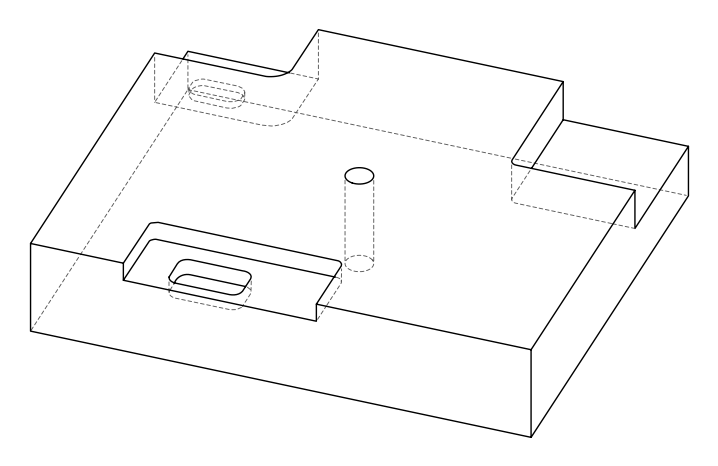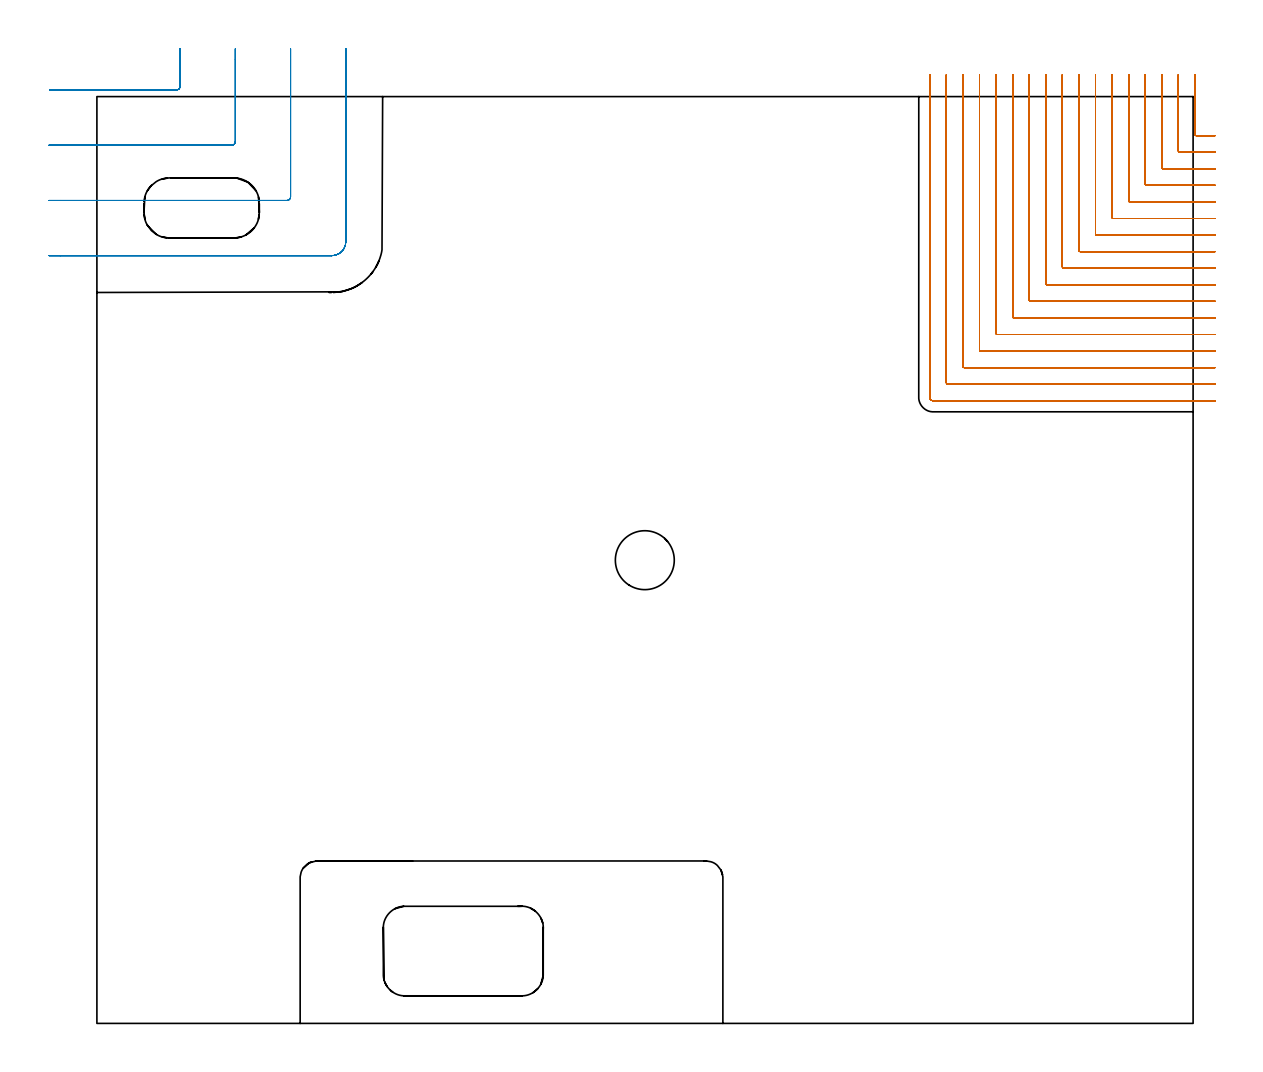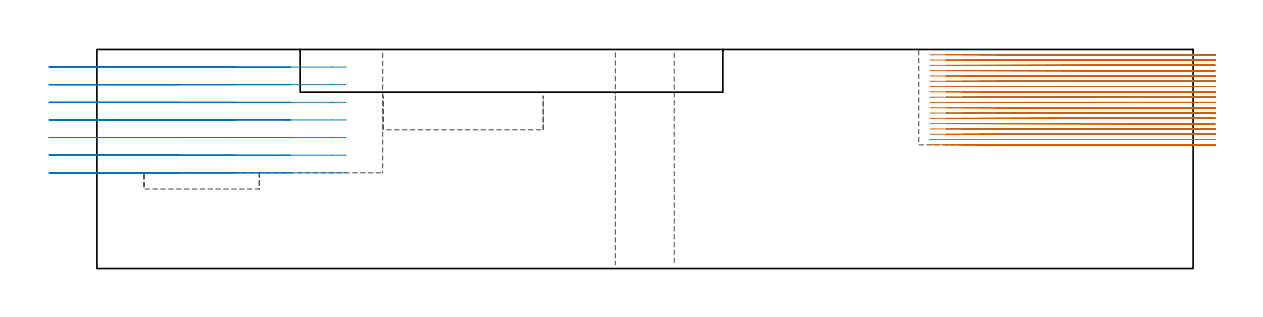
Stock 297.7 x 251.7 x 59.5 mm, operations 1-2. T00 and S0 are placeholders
(PLAN: 6 operations, 5 tool changes, 97.3 min)
(1 MILL_CORNER_NOTCH_RECTANGULAR | CORNER_NOTCH_RECTANGULAR | NXT0201_008 | Follow Part, ap 1.5, ae 75% | 64.69 min | 165100 mm3)
(2 MILL_CORNER_NOTCH_RECTANGULAR_1 | CORNER_NOTCH_RECTANGULAR_1 | UGT0201_094 | Follow Part, ap 5, ae 75% | 5.78 min | 136933 mm3)
(3 MILL_RECTANGULAR_POCKET | POCKET_RECTANGULAR_STRAIGHT | UGT0201_126 | Follow Part, ap 2, ae 75% | 4.45 min | 22370 mm3)
(4 MILL_RECTANGULAR_POCKET_1 | POCKET_RECTANGULAR_STRAIGHT_1 | NXT0201_011 | Follow Part, ap 3, ae 75% | 0.38 min | 2068 mm3)
(5 MILL_SLOT | SLOT_PARTIAL_RECTANGULAR | UGT0201_126 | Follow Part, ap 2, ae 75% | 21.79 min | 46720 mm3)
(6 INDEXABLE_INSERT_DRILL_THROUGH_HOLE_FROM_SOLID | STEP1HOLE | NXT0302_003 | 0.25 min | 11957 mm3)
(TOOL NXT0201_008 | ENDMILL 6mm [2P460-0600-NA 1630] | D6 FL26 Z6)
(TOOL UGT0201_094 | End mill 20 mm | D20 FL38 Z4)
(TOOL UGT0201_126 | Carbide End Mill 8.0 | D8 FL15 Z4)
(TOOL NXT0201_011 | ENDMILL 12mm [2P460-1200-NA 1630] | D12 FL38 Z6)
(TOOL NXT0302_003 | Index. Insert Drill 16mm [880-D1600L20-05] | D16 PA176 FL80 Z2)
(OP 1 MILL_CORNER_NOTCH_RECTANGULAR)
G17 G21 G94 G90
T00 M6
G54
G17 G0 G90 X298.2 Y257.658 S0 M3
G43 Z69.5 H1
Z58.061
G94 G1 Y254.658 F250.
Y241.395 F500.
G3 X298.495 Y241.1 R0.3
G1 X300.7
X303.7 F250.
G0 Z69.5
X293.7 Y257.7
Z58.061
G1 Y254.7
Y236.896 F500.
G3 X293.996 Y236.6 R0.3
G1 X300.7
X303.7 F250.
G0 Z69.5
X289.2 Y257.7
Z58.061
G1 Y254.7
Y232.396 F500.
G3 X289.496 Y232.1 R0.3
G1 X300.7
X303.7 F250.
G0 Z69.5
X284.7 Y257.7
Z58.061
G1 Y254.7
Y227.896 F500.
G3 X284.996 Y227.6 R0.3
G1 X300.7
X303.7 F250.
G0 Z69.5
X280.2 Y257.7
Z58.061
G1 Y254.7
Y223.396 F500.
G3 X280.496 Y223.1 R0.3
G1 X300.7
X303.7 F250.
G0 Z69.5
X275.7 Y257.7
Z58.061
G1 Y254.7
Y218.896 F500.
G3 X275.996 Y218.6 R0.3
G1 X300.7
X303.7 F250.
G0 Z69.5
X271.2 Y257.7
Z58.061
G1 Y254.7
Y214.396 F500.
G3 X271.496 Y214.1 R0.3
G1 X300.7
X303.7 F250.
G0 Z69.5
X266.7 Y257.7
Z58.061
G1 Y254.7
Y209.897 F500.
G3 X266.997 Y209.6 R0.3
G1 X300.7
X303.7 F250.
G0 Z69.5
X262.2 Y257.7
Z58.061
G1 Y254.7
Y205.397 F500.
G3 X262.497 Y205.1 R0.3
G1 X300.7
X303.7 F250.
G0 Z69.5
X257.7 Y257.7
Z58.061
G1 Y254.7
Y200.897 F500.
G3 X257.997 Y200.6 R0.3
G1 X300.7
X303.7 F250.
G0 Z69.5
X253.2 Y257.7
Z58.061
G1 Y254.7
Y196.397 F500.
G3 X253.497 Y196.1 R0.3
G1 X300.7
X303.7 F250.
G0 Z69.5
X248.7 Y257.7
Z58.061
G1 Y254.7
Y191.897 F500.
G3 X248.997 Y191.6 R0.3
G1 X300.7
X303.7 F250.
G0 Z69.5
X244.2 Y257.7
Z58.061
G1 Y254.7
Y187.397 F500.
G3 X244.497 Y187.1 R0.3
G1 X300.7
X303.7 F250.
G0 Z69.5
X239.7 Y257.7
Z58.061
G1 Y254.7
Y182.898 F500.
G3 X239.998 Y182.6 R0.3
G1 X300.7
X303.7 F250.
G0 Z69.5
X235.2 Y257.7
Z58.061
G1 Y254.7
Y178.398 F500.
G3 X235.498 Y178.1 R0.3
G1 X300.7
X303.7 F250.
G0 Z69.5
X230.7 Y257.7
Z58.061
G1 Y254.7
Y173.898 F500.
G3 X230.998 Y173.6 R0.3
G1 X300.7
X303.7 F250.
G0 Z69.5
X226.2 Y257.7
Z58.061
G1 Y254.7
Y170. F500.
G3 X227.1 Y169.1 R0.9
G1 X300.7
X303.7 F250.
G0 Z69.5
X298.2 Y257.658
Z56.622
G1 Y254.658
Y241.395 F500.
G3 X298.495 Y241.1 R0.3
G1 X300.7
X303.7 F250.
G0 Z69.5
X293.7 Y257.7
Z56.622
G1 Y254.7
Y236.896 F500.
G3 X293.996 Y236.6 R0.3
G1 X300.7
X303.7 F250.
G0 Z69.5
X289.2 Y257.7
Z56.622
G1 Y254.7
Y232.396 F500.
G3 X289.496 Y232.1 R0.3
G1 X300.7
X303.7 F250.
G0 Z69.5
X284.7 Y257.7
Z56.622
G1 Y254.7
Y227.896 F500.
G3 X284.996 Y227.6 R0.3
G1 X300.7
X303.7 F250.
G0 Z69.5
X280.2 Y257.7
Z56.622
G1 Y254.7
Y223.396 F500.
G3 X280.496 Y223.1 R0.3
G1 X300.7
X303.7 F250.
G0 Z69.5
X275.7 Y257.7
Z56.622
G1 Y254.7
Y218.896 F500.
G3 X275.996 Y218.6 R0.3
G1 X300.7
X303.7 F250.
G0 Z69.5
X271.2 Y257.7
Z56.622
G1 Y254.7
Y214.396 F500.
G3 X271.496 Y214.1 R0.3
G1 X300.7
X303.7 F250.
G0 Z69.5
X266.7 Y257.7
Z56.622
G1 Y254.7
Y209.897 F500.
G3 X266.997 Y209.6 R0.3
G1 X300.7
X303.7 F250.
G0 Z69.5
X262.2 Y257.7
Z56.622
G1 Y254.7
Y205.397 F500.
G3 X262.497 Y205.1 R0.3
G1 X300.7
X303.7 F250.
G0 Z69.5
X257.7 Y257.7
Z56.622
G1 Y254.7
Y200.897 F500.
G3 X257.997 Y200.6 R0.3
G1 X300.7
X303.7 F250.
G0 Z69.5
X253.2 Y257.7
Z56.622
G1 Y254.7
Y196.397 F500.
G3 X253.497 Y196.1 R0.3
G1 X300.7
X303.7 F250.
G0 Z69.5
X248.7 Y257.7
Z56.622
G1 Y254.7
Y191.897 F500.
G3 X248.997 Y191.6 R0.3
G1 X300.7
X303.7 F250.
G0 Z69.5
X244.2 Y257.7
Z56.622
G1 Y254.7
Y187.397 F500.
G3 X244.497 Y187.1 R0.3
G1 X300.7
X303.7 F250.
G0 Z69.5
X239.7 Y257.7
Z56.622
G1 Y254.7
Y182.898 F500.
G3 X239.997 Y182.6 R0.3
G1 X300.7
X303.7 F250.
G0 Z69.5
X235.2 Y257.7
Z56.622
G1 Y254.7
Y178.398 F500.
G3 X235.498 Y178.1 R0.3
G1 X300.7
X303.7 F250.
G0 Z69.5
X230.7 Y257.7
Z56.622
G1 Y254.7
Y173.898 F500.
G3 X230.998 Y173.6 R0.3
G1 X300.7
X303.7 F250.
G0 Z69.5
X226.2 Y257.7
Z56.622
G1 Y254.7
Y170. F500.
G3 X227.1 Y169.1 R0.9
G1 X300.7
X303.7 F250.
G0 Z69.5
X298.2 Y257.658
Z55.183
G1 Y254.658
Y241.395 F500.
G3 X298.495 Y241.1 R0.3
G1 X300.7
X303.7 F250.
G0 Z69.5
X293.7 Y257.7
Z55.183
G1 Y254.7
Y236.896 F500.
G3 X293.996 Y236.6 R0.3
G1 X300.7
X303.7 F250.
G0 Z69.5
X289.2 Y257.7
Z55.183
G1 Y254.7
Y232.396 F500.
G3 X289.496 Y232.1 R0.3
G1 X300.7
X303.7 F250.
G0 Z69.5
X284.7 Y257.7
Z55.183
G1 Y254.7
Y227.896 F500.
G3 X284.996 Y227.6 R0.3
G1 X300.7
X303.7 F250.
G0 Z69.5
X280.2 Y257.7
Z55.183
G1 Y254.7
Y223.396 F500.
G3 X280.496 Y223.1 R0.3
G1 X300.7
X303.7 F250.
G0 Z69.5
X275.7 Y257.7
Z55.183
G1 Y254.7
Y218.896 F500.
G3 X275.996 Y218.6 R0.3
G1 X300.7
X303.7 F250.
G0 Z69.5
X271.2 Y257.7
Z55.183
G1 Y254.7
Y214.396 F500.
G3 X271.496 Y214.1 R0.3
G1 X300.7
X303.7 F250.
G0 Z69.5
X266.7 Y257.7
Z55.183
G1 Y254.7
Y209.897 F500.
G3 X266.997 Y209.6 R0.3
G1 X300.7
X303.7 F250.
G0 Z69.5
X262.2 Y257.7
Z55.183
G1 Y254.7
Y205.397 F500.
G3 X262.497 Y205.1 R0.3
G1 X300.7
X303.7 F250.
G0 Z69.5
X257.7 Y257.7
Z55.183
G1 Y254.7
Y200.897 F500.
G3 X257.997 Y200.6 R0.3
G1 X300.7
X303.7 F250.
G0 Z69.5
X253.2 Y257.7
Z55.183
G1 Y254.7
Y196.397 F500.
G3 X253.497 Y196.1 R0.3
G1 X300.7
X303.7 F250.
G0 Z69.5
X248.7 Y257.7
Z55.183
G1 Y254.7
Y191.897 F500.
G3 X248.997 Y191.6 R0.3
G1 X300.7
X303.7 F250.
G0 Z69.5
X244.2 Y257.7
Z55.183
G1 Y254.7
Y187.397 F500.
G3 X244.497 Y187.1 R0.3
G1 X300.7
X303.7 F250.
G0 Z69.5
X239.7 Y257.7
Z55.183
G1 Y254.7
Y182.898 F500.
G3 X239.997 Y182.6 R0.3
G1 X300.7
X303.7 F250.
G0 Z69.5
X235.2 Y257.7
Z55.183
G1 Y254.7
Y178.398 F500.
G3 X235.498 Y178.1 R0.3
G1 X300.7
X303.7 F250.
G0 Z69.5
X230.7 Y257.7
Z55.183
G1 Y254.7
Y173.898 F500.
G3 X230.998 Y173.6 R0.3
G1 X300.7
X303.7 F250.
G0 Z69.5
X226.2 Y257.7
Z55.183
G1 Y254.7
Y170. F500.
G3 X227.1 Y169.1 R0.9
G1 X300.7
X303.7 F250.
G0 Z69.5
X298.2 Y257.658
Z53.744
G1 Y254.658
Y241.395 F500.
G3 X298.495 Y241.1 R0.3
G1 X300.7
X303.7 F250.
G0 Z69.5
X293.7 Y257.7
Z53.744
G1 Y254.7
Y236.896 F500.
G3 X293.996 Y236.6 R0.3
G1 X300.7
X303.7 F250.
G0 Z69.5
X289.2 Y257.7
Z53.744
G1 Y254.7
Y232.396 F500.
G3 X289.496 Y232.1 R0.3
G1 X300.7
X303.7 F250.
G0 Z69.5
X284.7 Y257.7
Z53.744
G1 Y254.7
Y227.896 F500.
G3 X284.996 Y227.6 R0.3
G1 X300.7
X303.7 F250.
G0 Z69.5
X280.2 Y257.7
Z53.744
G1 Y254.7
Y223.396 F500.
G3 X280.496 Y223.1 R0.3
G1 X300.7
X303.7 F250.
G0 Z69.5
X275.7 Y257.7
Z53.744
G1 Y254.7
Y218.896 F500.
G3 X275.996 Y218.6 R0.3
G1 X300.7
X303.7 F250.
G0 Z69.5
X271.2 Y257.7
Z53.744
G1 Y254.7
Y214.396 F500.
G3 X271.496 Y214.1 R0.3
G1 X300.7
X303.7 F250.
G0 Z69.5
X266.7 Y257.7
Z53.744
G1 Y254.7
Y209.897 F500.
G3 X266.997 Y209.6 R0.3
G1 X300.7
X303.7 F250.
G0 Z69.5
X262.2 Y257.7
Z53.744
G1 Y254.7
Y205.397 F500.
G3 X262.497 Y205.1 R0.3
G1 X300.7
X303.7 F250.
G0 Z69.5
X257.7 Y257.7
Z53.744
G1 Y254.7
Y200.897 F500.
G3 X257.997 Y200.6 R0.3
G1 X300.7
X303.7 F250.
G0 Z69.5
X253.2 Y257.7
Z53.744
G1 Y254.7
Y196.397 F500.
G3 X253.497 Y196.1 R0.3
G1 X300.7
X303.7 F250.
G0 Z69.5
X248.7 Y257.7
Z53.744
G1 Y254.7
Y191.897 F500.
G3 X248.997 Y191.6 R0.3
G1 X300.7
X303.7 F250.
G0 Z69.5
X244.2 Y257.7
Z53.744
G1 Y254.7
Y187.397 F500.
G3 X244.497 Y187.1 R0.3
G1 X300.7
X303.7 F250.
G0 Z69.5
X239.7 Y257.7
Z53.744
G1 Y254.7
Y182.898 F500.
G3 X239.997 Y182.6 R0.3
G1 X300.7
X303.7 F250.
G0 Z69.5
X235.2 Y257.7
Z53.744
G1 Y254.7
Y178.398 F500.
G3 X235.498 Y178.1 R0.3
G1 X300.7
X303.7 F250.
G0 Z69.5
X230.7 Y257.7
Z53.744
G1 Y254.7
Y173.898 F500.
G3 X230.998 Y173.6 R0.3
G1 X300.7
X303.7 F250.
G0 Z69.5
X226.2 Y257.7
Z53.744
G1 Y254.7
Y170. F500.
G3 X227.1 Y169.1 R0.9
G1 X300.7
X303.7 F250.
G0 Z69.5
X298.2 Y257.658
Z52.305
G1 Y254.658
Y241.395 F500.
G3 X298.495 Y241.1 R0.3
G1 X300.7
X303.7 F250.
G0 Z69.5
X293.7 Y257.7
Z52.305
G1 Y254.7
Y236.896 F500.
G3 X293.996 Y236.6 R0.3
G1 X300.7
X303.7 F250.
G0 Z69.5
X289.2 Y257.7
Z52.305
G1 Y254.7
Y232.396 F500.
G3 X289.496 Y232.1 R0.3
G1 X300.7
X303.7 F250.
G0 Z69.5
X284.7 Y257.7
Z52.305
G1 Y254.7
Y227.896 F500.
G3 X284.996 Y227.6 R0.3
G1 X300.7
X303.7 F250.
G0 Z69.5
X280.2 Y257.7
Z52.305
G1 Y254.7
Y223.396 F500.
G3 X280.496 Y223.1 R0.3
G1 X300.7
X303.7 F250.
G0 Z69.5
X275.7 Y257.7
Z52.305
G1 Y254.7
Y218.896 F500.
G3 X275.996 Y218.6 R0.3
G1 X300.7
X303.7 F250.
G0 Z69.5
X271.2 Y257.7
Z52.305
G1 Y254.7
Y214.396 F500.
G3 X271.496 Y214.1 R0.3
G1 X300.7
X303.7 F250.
G0 Z69.5
X266.7 Y257.7
Z52.305
G1 Y254.7
Y209.897 F500.
G3 X266.997 Y209.6 R0.3
G1 X300.7
X303.7 F250.
G0 Z69.5
X262.2 Y257.7
Z52.305
G1 Y254.7
Y205.397 F500.
G3 X262.497 Y205.1 R0.3
G1 X300.7
X303.7 F250.
G0 Z69.5
X257.7 Y257.7
Z52.305
G1 Y254.7
Y200.897 F500.
G3 X257.997 Y200.6 R0.3
G1 X300.7
X303.7 F250.
G0 Z69.5
X253.2 Y257.7
Z52.305
G1 Y254.7
Y196.397 F500.
G3 X253.497 Y196.1 R0.3
G1 X300.7
X303.7 F250.
G0 Z69.5
X248.7 Y257.7
Z52.305
G1 Y254.7
Y191.897 F500.
G3 X248.997 Y191.6 R0.3
G1 X300.7
X303.7 F250.
G0 Z69.5
X244.2 Y257.7
Z52.305
G1 Y254.7
Y187.397 F500.
G3 X244.497 Y187.1 R0.3
G1 X300.7
X303.7 F250.
G0 Z69.5
X239.7 Y257.7
Z52.305
G1 Y254.7
Y182.898 F500.
G3 X239.997 Y182.6 R0.3
G1 X300.7
X303.7 F250.
G0 Z69.5
X235.2 Y257.7
Z52.305
G1 Y254.7
Y178.398 F500.
G3 X235.498 Y178.1 R0.3
G1 X300.7
X303.7 F250.
G0 Z69.5
X230.7 Y257.7
Z52.305
G1 Y254.7
Y173.898 F500.
G3 X230.998 Y173.6 R0.3
G1 X300.7
X303.7 F250.
G0 Z69.5
X226.2 Y257.7
Z52.305
G1 Y254.7
Y170. F500.
G3 X227.1 Y169.1 R0.9
G1 X300.7
X303.7 F250.
G0 Z69.5
X298.2 Y257.658
Z50.867
G1 Y254.658
Y241.395 F500.
G3 X298.495 Y241.1 R0.3
G1 X300.7
X303.7 F250.
G0 Z69.5
X293.7 Y257.7
Z50.867
G1 Y254.7
Y236.896 F500.
G3 X293.996 Y236.6 R0.3
G1 X300.7
X303.7 F250.
G0 Z69.5
X289.2 Y257.7
Z50.867
G1 Y254.7
Y232.396 F500.
G3 X289.496 Y232.1 R0.3
G1 X300.7
X303.7 F250.
G0 Z69.5
X284.7 Y257.7
Z50.867
G1 Y254.7
Y227.896 F500.
G3 X284.996 Y227.6 R0.3
G1 X300.7
X303.7 F250.
G0 Z69.5
X280.2 Y257.7
Z50.867
G1 Y254.7
Y223.396 F500.
G3 X280.496 Y223.1 R0.3
G1 X300.7
X303.7 F250.
G0 Z69.5
X275.7 Y257.7
Z50.867
G1 Y254.7
Y218.896 F500.
G3 X275.996 Y218.6 R0.3
G1 X300.7
X303.7 F250.
G0 Z69.5
X271.2 Y257.7
Z50.867
G1 Y254.7
Y214.396 F500.
G3 X271.496 Y214.1 R0.3
G1 X300.7
X303.7 F250.
G0 Z69.5
X266.7 Y257.7
Z50.867
G1 Y254.7
Y209.897 F500.
G3 X266.997 Y209.6 R0.3
G1 X300.7
X303.7 F250.
G0 Z69.5
X262.2 Y257.7
Z50.867
G1 Y254.7
Y205.397 F500.
G3 X262.497 Y205.1 R0.3
G1 X300.7
X303.7 F250.
G0 Z69.5
X257.7 Y257.7
Z50.867
G1 Y254.7
Y200.897 F500.
G3 X257.997 Y200.6 R0.3
G1 X300.7
X303.7 F250.
G0 Z69.5
X253.2 Y257.7
Z50.867
G1 Y254.7
Y196.397 F500.
G3 X253.497 Y196.1 R0.3
G1 X300.7
X303.7 F250.
G0 Z69.5
X248.7 Y257.7
Z50.867
G1 Y254.7
Y191.897 F500.
G3 X248.997 Y191.6 R0.3
G1 X300.7
X303.7 F250.
G0 Z69.5
X244.2 Y257.7
Z50.867
G1 Y254.7
Y187.397 F500.
G3 X244.497 Y187.1 R0.3
G1 X300.7
X303.7 F250.
G0 Z69.5
X239.7 Y257.7
Z50.867
G1 Y254.7
Y182.898 F500.
G3 X239.997 Y182.6 R0.3
G1 X300.7
X303.7 F250.
G0 Z69.5
X235.2 Y257.7
Z50.867
G1 Y254.7
Y178.398 F500.
G3 X235.498 Y178.1 R0.3
G1 X300.7
X303.7 F250.
G0 Z69.5
X230.7 Y257.7
Z50.867
G1 Y254.7
Y173.898 F500.
G3 X230.998 Y173.6 R0.3
G1 X300.7
X303.7 F250.
G0 Z69.5
X226.2 Y257.7
Z50.867
G1 Y254.7
Y170. F500.
G3 X227.1 Y169.1 R0.9
G1 X300.7
X303.7 F250.
G0 Z69.5
X298.2 Y257.658
Z49.428
G1 Y254.658
Y241.395 F500.
G3 X298.495 Y241.1 R0.3
G1 X300.7
X303.7 F250.
G0 Z69.5
X293.7 Y257.7
Z49.428
G1 Y254.7
Y236.896 F500.
G3 X293.996 Y236.6 R0.3
G1 X300.7
X303.7 F250.
G0 Z69.5
X289.2 Y257.7
Z49.428
G1 Y254.7
Y232.396 F500.
G3 X289.496 Y232.1 R0.3
G1 X300.7
X303.7 F250.
G0 Z69.5
X284.7 Y257.7
Z49.428
G1 Y254.7
Y227.896 F500.
G3 X284.996 Y227.6 R0.3
G1 X300.7
X303.7 F250.
G0 Z69.5
X280.2 Y257.7
Z49.428
G1 Y254.7
Y223.396 F500.
G3 X280.496 Y223.1 R0.3
G1 X300.7
X303.7 F250.
G0 Z69.5
X275.7 Y257.7
Z49.428
G1 Y254.7
Y218.896 F500.
G3 X275.996 Y218.6 R0.3
G1 X300.7
X303.7 F250.
G0 Z69.5
X271.2 Y257.7
Z49.428
G1 Y254.7
Y214.396 F500.
G3 X271.496 Y214.1 R0.3
G1 X300.7
X303.7 F250.
G0 Z69.5
X266.7 Y257.7
Z49.428
G1 Y254.7
Y209.897 F500.
G3 X266.997 Y209.6 R0.3
G1 X300.7
X303.7 F250.
G0 Z69.5
X262.2 Y257.7
Z49.428
G1 Y254.7
Y205.397 F500.
G3 X262.497 Y205.1 R0.3
G1 X300.7
X303.7 F250.
G0 Z69.5
X257.7 Y257.7
Z49.428
G1 Y254.7
Y200.897 F500.
G3 X257.997 Y200.6 R0.3
G1 X300.7
X303.7 F250.
G0 Z69.5
X253.2 Y257.7
Z49.428
G1 Y254.7
Y196.397 F500.
G3 X253.497 Y196.1 R0.3
G1 X300.7
X303.7 F250.
G0 Z69.5
X248.7 Y257.7
Z49.428
G1 Y254.7
Y191.897 F500.
G3 X248.997 Y191.6 R0.3
G1 X300.7
X303.7 F250.
G0 Z69.5
X244.2 Y257.7
Z49.428
G1 Y254.7
Y187.397 F500.
G3 X244.497 Y187.1 R0.3
G1 X300.7
X303.7 F250.
G0 Z69.5
X239.7 Y257.7
Z49.428
G1 Y254.7
Y182.898 F500.
G3 X239.997 Y182.6 R0.3
G1 X300.7
X303.7 F250.
G0 Z69.5
X235.2 Y257.7
Z49.428
G1 Y254.7
Y178.398 F500.
G3 X235.498 Y178.1 R0.3
G1 X300.7
X303.7 F250.
G0 Z69.5
X230.7 Y257.7
Z49.428
G1 Y254.7
Y173.898 F500.
G3 X230.998 Y173.6 R0.3
G1 X300.7
X303.7 F250.
G0 Z69.5
X226.2 Y257.7
Z49.428
G1 Y254.7
Y170. F500.
G3 X227.1 Y169.1 R0.9
G1 X300.7
X303.7 F250.
G0 Z69.5
X298.2 Y257.658
Z47.989
G1 Y254.658
Y241.395 F500.
G3 X298.495 Y241.1 R0.3
G1 X300.7
X303.7 F250.
G0 Z69.5
X293.7 Y257.7
Z47.989
G1 Y254.7
Y236.896 F500.
G3 X293.996 Y236.6 R0.3
G1 X300.7
X303.7 F250.
G0 Z69.5
X289.2 Y257.7
Z47.989
G1 Y254.7
Y232.396 F500.
G3 X289.496 Y232.1 R0.3
G1 X300.7
X303.7 F250.
G0 Z69.5
X284.7 Y257.7
Z47.989
G1 Y254.7
Y227.896 F500.
G3 X284.996 Y227.6 R0.3
G1 X300.7
X303.7 F250.
G0 Z69.5
X280.2 Y257.7
Z47.989
G1 Y254.7
Y223.396 F500.
G3 X280.496 Y223.1 R0.3
G1 X300.7
X303.7 F250.
G0 Z69.5
X275.7 Y257.7
Z47.989
G1 Y254.7
Y218.896 F500.
G3 X275.996 Y218.6 R0.3
G1 X300.7
X303.7 F250.
G0 Z69.5
X271.2 Y257.7
Z47.989
G1 Y254.7
Y214.396 F500.
G3 X271.496 Y214.1 R0.3
G1 X300.7
X303.7 F250.
G0 Z69.5
X266.7 Y257.7
Z47.989
G1 Y254.7
Y209.897 F500.
G3 X266.997 Y209.6 R0.3
G1 X300.7
X303.7 F250.
G0 Z69.5
X262.2 Y257.7
Z47.989
G1 Y254.7
Y205.397 F500.
G3 X262.497 Y205.1 R0.3
G1 X300.7
X303.7 F250.
G0 Z69.5
X257.7 Y257.7
Z47.989
G1 Y254.7
Y200.897 F500.
G3 X257.997 Y200.6 R0.3
G1 X300.7
X303.7 F250.
G0 Z69.5
X253.2 Y257.7
Z47.989
G1 Y254.7
Y196.397 F500.
G3 X253.497 Y196.1 R0.3
G1 X300.7
X303.7 F250.
G0 Z69.5
X248.7 Y257.7
Z47.989
G1 Y254.7
Y191.897 F500.
G3 X248.997 Y191.6 R0.3
G1 X300.7
X303.7 F250.
G0 Z69.5
X244.2 Y257.7
Z47.989
G1 Y254.7
Y187.397 F500.
G3 X244.497 Y187.1 R0.3
G1 X300.7
X303.7 F250.
G0 Z69.5
X239.7 Y257.7
Z47.989
G1 Y254.7
Y182.898 F500.
G3 X239.997 Y182.6 R0.3
G1 X300.7
X303.7 F250.
G0 Z69.5
X235.2 Y257.7
Z47.989
G1 Y254.7
Y178.398 F500.
G3 X235.498 Y178.1 R0.3
G1 X300.7
X303.7 F250.
G0 Z69.5
X230.7 Y257.7
Z47.989
G1 Y254.7
Y173.898 F500.
G3 X230.998 Y173.6 R0.3
G1 X300.7
X303.7 F250.
G0 Z69.5
X226.2 Y257.7
Z47.989
G1 Y254.7
Y170. F500.
G3 X227.1 Y169.1 R0.9
G1 X300.7
X303.7 F250.
G0 Z69.5
X298.2 Y257.658
Z46.55
G1 Y254.658
Y241.395 F500.
G3 X298.495 Y241.1 R0.3
G1 X300.7
X303.7 F250.
G0 Z69.5
X293.7 Y257.7
Z46.55
G1 Y254.7
Y236.896 F500.
G3 X293.996 Y236.6 R0.3
G1 X300.7
X303.7 F250.
G0 Z69.5
X289.2 Y257.7
Z46.55
G1 Y254.7
Y232.396 F500.
G3 X289.496 Y232.1 R0.3
G1 X300.7
X303.7 F250.
G0 Z69.5
X284.7 Y257.7
Z46.55
G1 Y254.7
Y227.896 F500.
G3 X284.996 Y227.6 R0.3
G1 X300.7
X303.7 F250.
G0 Z69.5
X280.2 Y257.7
Z46.55
G1 Y254.7
Y223.396 F500.
G3 X280.496 Y223.1 R0.3
G1 X300.7
X303.7 F250.
G0 Z69.5
X275.7 Y257.7
Z46.55
G1 Y254.7
Y218.896 F500.
G3 X275.996 Y218.6 R0.3
G1 X300.7
X303.7 F250.
G0 Z69.5
X271.2 Y257.7
Z46.55
G1 Y254.7
Y214.396 F500.
G3 X271.496 Y214.1 R0.3
G1 X300.7
X303.7 F250.
G0 Z69.5
X266.7 Y257.7
Z46.55
G1 Y254.7
Y209.897 F500.
G3 X266.997 Y209.6 R0.3
G1 X300.7
X303.7 F250.
G0 Z69.5
X262.2 Y257.7
Z46.55
G1 Y254.7
Y205.397 F500.
G3 X262.497 Y205.1 R0.3
G1 X300.7
X303.7 F250.
G0 Z69.5
X257.7 Y257.7
Z46.55
G1 Y254.7
Y200.897 F500.
G3 X257.997 Y200.6 R0.3
G1 X300.7
X303.7 F250.
G0 Z69.5
X253.2 Y257.7
Z46.55
G1 Y254.7
Y196.397 F500.
G3 X253.497 Y196.1 R0.3
G1 X300.7
X303.7 F250.
G0 Z69.5
X248.7 Y257.7
Z46.55
G1 Y254.7
Y191.897 F500.
G3 X248.997 Y191.6 R0.3
G1 X300.7
X303.7 F250.
G0 Z69.5
X244.2 Y257.7
Z46.55
G1 Y254.7
Y187.397 F500.
G3 X244.497 Y187.1 R0.3
G1 X300.7
X303.7 F250.
G0 Z69.5
X239.7 Y257.7
Z46.55
G1 Y254.7
Y182.898 F500.
G3 X239.997 Y182.6 R0.3
G1 X300.7
X303.7 F250.
G0 Z69.5
X235.2 Y257.7
Z46.55
G1 Y254.7
Y178.398 F500.
G3 X235.498 Y178.1 R0.3
G1 X300.7
X303.7 F250.
G0 Z69.5
X230.7 Y257.7
Z46.55
G1 Y254.7
Y173.898 F500.
G3 X230.998 Y173.6 R0.3
G1 X300.7
X303.7 F250.
G0 Z69.5
X226.2 Y257.7
Z46.55
G1 Y254.7
Y170. F500.
G3 X227.1 Y169.1 R0.9
G1 X300.7
X303.7 F250.
G0 Z69.5
X298.2 Y257.658
Z45.111
G1 Y254.658
Y241.395 F500.
G3 X298.495 Y241.1 R0.3
G1 X300.7
X303.7 F250.
G0 Z69.5
X293.7 Y257.7
Z45.111
G1 Y254.7
Y236.896 F500.
G3 X293.996 Y236.6 R0.3
G1 X300.7
X303.7 F250.
G0 Z69.5
X289.2 Y257.7
Z45.111
G1 Y254.7
Y232.396 F500.
G3 X289.496 Y232.1 R0.3
G1 X300.7
X303.7 F250.
G0 Z69.5
X284.7 Y257.7
Z45.111
G1 Y254.7
Y227.896 F500.
G3 X284.996 Y227.6 R0.3
G1 X300.7
X303.7 F250.
G0 Z69.5
X280.2 Y257.7
Z45.111
G1 Y254.7
Y223.396 F500.
G3 X280.496 Y223.1 R0.3
G1 X300.7
X303.7 F250.
G0 Z69.5
X275.7 Y257.7
Z45.111
G1 Y254.7
Y218.896 F500.
G3 X275.996 Y218.6 R0.3
G1 X300.7
X303.7 F250.
G0 Z69.5
X271.2 Y257.7
Z45.111
G1 Y254.7
Y214.396 F500.
G3 X271.496 Y214.1 R0.3
G1 X300.7
X303.7 F250.
G0 Z69.5
X266.7 Y257.7
Z45.111
G1 Y254.7
Y209.897 F500.
G3 X266.997 Y209.6 R0.3
G1 X300.7
X303.7 F250.
G0 Z69.5
X262.2 Y257.7
Z45.111
G1 Y254.7
Y205.397 F500.
G3 X262.497 Y205.1 R0.3
G1 X300.7
X303.7 F250.
G0 Z69.5
X257.7 Y257.7
Z45.111
G1 Y254.7
Y200.897 F500.
G3 X257.997 Y200.6 R0.3
G1 X300.7
X303.7 F250.
G0 Z69.5
X253.2 Y257.7
Z45.111
G1 Y254.7
Y196.397 F500.
G3 X253.497 Y196.1 R0.3
G1 X300.7
X303.7 F250.
G0 Z69.5
X248.7 Y257.7
Z45.111
G1 Y254.7
Y191.897 F500.
G3 X248.997 Y191.6 R0.3
G1 X300.7
X303.7 F250.
G0 Z69.5
X244.2 Y257.7
Z45.111
G1 Y254.7
Y187.397 F500.
G3 X244.497 Y187.1 R0.3
G1 X300.7
X303.7 F250.
G0 Z69.5
X239.7 Y257.7
Z45.111
G1 Y254.7
Y182.898 F500.
G3 X239.997 Y182.6 R0.3
G1 X300.7
X303.7 F250.
G0 Z69.5
X235.2 Y257.7
Z45.111
G1 Y254.7
Y178.398 F500.
G3 X235.498 Y178.1 R0.3
G1 X300.7
X303.7 F250.
G0 Z69.5
X230.7 Y257.7
Z45.111
G1 Y254.7
Y173.898 F500.
G3 X230.998 Y173.6 R0.3
G1 X300.7
X303.7 F250.
G0 Z69.5
X226.2 Y257.7
Z45.111
G1 Y254.7
Y170. F500.
G3 X227.1 Y169.1 R0.9
G1 X300.7
X303.7 F250.
G0 Z69.5
X298.2 Y257.658
Z43.672
G1 Y254.658
Y241.395 F500.
G3 X298.495 Y241.1 R0.3
G1 X300.7
X303.7 F250.
G0 Z69.5
X293.7 Y257.7
Z43.672
G1 Y254.7
Y236.896 F500.
G3 X293.996 Y236.6 R0.3
G1 X300.7
X303.7 F250.
G0 Z69.5
X289.2 Y257.7
Z43.672
G1 Y254.7
Y232.396 F500.
G3 X289.496 Y232.1 R0.3
G1 X300.7
X303.7 F250.
G0 Z69.5
X284.7 Y257.7
Z43.672
G1 Y254.7
Y227.896 F500.
G3 X284.996 Y227.6 R0.3
G1 X300.7
X303.7 F250.
G0 Z69.5
X280.2 Y257.7
Z43.672
G1 Y254.7
Y223.396 F500.
G3 X280.496 Y223.1 R0.3
G1 X300.7
X303.7 F250.
G0 Z69.5
X275.7 Y257.7
Z43.672
G1 Y254.7
Y218.896 F500.
G3 X275.996 Y218.6 R0.3
G1 X300.7
X303.7 F250.
G0 Z69.5
X271.2 Y257.7
Z43.672
G1 Y254.7
Y214.396 F500.
G3 X271.496 Y214.1 R0.3
G1 X300.7
X303.7 F250.
G0 Z69.5
X266.7 Y257.7
Z43.672
G1 Y254.7
Y209.897 F500.
G3 X266.997 Y209.6 R0.3
G1 X300.7
X303.7 F250.
G0 Z69.5
X262.2 Y257.7
Z43.672
G1 Y254.7
Y205.397 F500.
G3 X262.497 Y205.1 R0.3
G1 X300.7
X303.7 F250.
G0 Z69.5
X257.7 Y257.7
Z43.672
G1 Y254.7
Y200.897 F500.
G3 X257.997 Y200.6 R0.3
G1 X300.7
X303.7 F250.
G0 Z69.5
X253.2 Y257.7
Z43.672
G1 Y254.7
Y196.397 F500.
G3 X253.497 Y196.1 R0.3
G1 X300.7
X303.7 F250.
G0 Z69.5
X248.7 Y257.7
Z43.672
G1 Y254.7
Y191.897 F500.
G3 X248.997 Y191.6 R0.3
G1 X300.7
X303.7 F250.
G0 Z69.5
X244.2 Y257.7
Z43.672
G1 Y254.7
Y187.397 F500.
G3 X244.497 Y187.1 R0.3
G1 X300.7
X303.7 F250.
G0 Z69.5
X239.7 Y257.7
Z43.672
G1 Y254.7
Y182.898 F500.
G3 X239.997 Y182.6 R0.3
G1 X300.7
X303.7 F250.
G0 Z69.5
X235.2 Y257.7
Z43.672
G1 Y254.7
Y178.398 F500.
G3 X235.498 Y178.1 R0.3
G1 X300.7
X303.7 F250.
G0 Z69.5
X230.7 Y257.7
Z43.672
G1 Y254.7
Y173.898 F500.
G3 X230.998 Y173.6 R0.3
G1 X300.7
X303.7 F250.
G0 Z69.5
X226.2 Y257.7
Z43.672
G1 Y254.7
Y170. F500.
G3 X227.1 Y169.1 R0.9
G1 X300.7
X303.7 F250.
G0 Z69.5
X298.2 Y257.658
Z42.233
G1 Y254.658
Y241.395 F500.
G3 X298.495 Y241.1 R0.3
G1 X300.7
X303.7 F250.
G0 Z69.5
X293.7 Y257.7
Z42.233
G1 Y254.7
Y236.896 F500.
G3 X293.996 Y236.6 R0.3
G1 X300.7
X303.7 F250.
G0 Z69.5
X289.2 Y257.7
Z42.233
G1 Y254.7
Y232.396 F500.
G3 X289.496 Y232.1 R0.3
G1 X300.7
X303.7 F250.
G0 Z69.5
X284.7 Y257.7
Z42.233
G1 Y254.7
Y227.896 F500.
G3 X284.996 Y227.6 R0.3
G1 X300.7
X303.7 F250.
G0 Z69.5
X280.2 Y257.7
Z42.233
G1 Y254.7
Y223.396 F500.
G3 X280.496 Y223.1 R0.3
G1 X300.7
X303.7 F250.
G0 Z69.5
X275.7 Y257.7
Z42.233
G1 Y254.7
Y218.896 F500.
G3 X275.996 Y218.6 R0.3
G1 X300.7
X303.7 F250.
G0 Z69.5
X271.2 Y257.7
Z42.233
G1 Y254.7
Y214.396 F500.
G3 X271.496 Y214.1 R0.3
G1 X300.7
X303.7 F250.
G0 Z69.5
X266.7 Y257.7
Z42.233
G1 Y254.7
Y209.897 F500.
G3 X266.997 Y209.6 R0.3
G1 X300.7
X303.7 F250.
G0 Z69.5
X262.2 Y257.7
Z42.233
G1 Y254.7
Y205.397 F500.
G3 X262.497 Y205.1 R0.3
G1 X300.7
X303.7 F250.
G0 Z69.5
X257.7 Y257.7
Z42.233
G1 Y254.7
Y200.897 F500.
G3 X257.997 Y200.6 R0.3
G1 X300.7
X303.7 F250.
G0 Z69.5
X253.2 Y257.7
Z42.233
G1 Y254.7
Y196.397 F500.
G3 X253.497 Y196.1 R0.3
G1 X300.7
X303.7 F250.
G0 Z69.5
X248.7 Y257.7
Z42.233
G1 Y254.7
Y191.897 F500.
G3 X248.997 Y191.6 R0.3
G1 X300.7
X303.7 F250.
G0 Z69.5
X244.2 Y257.7
Z42.233
G1 Y254.7
Y187.397 F500.
G3 X244.497 Y187.1 R0.3
G1 X300.7
X303.7 F250.
G0 Z69.5
X239.7 Y257.7
Z42.233
G1 Y254.7
Y182.898 F500.
G3 X239.997 Y182.6 R0.3
G1 X300.7
X303.7 F250.
G0 Z69.5
X235.2 Y257.7
Z42.233
G1 Y254.7
Y178.398 F500.
G3 X235.498 Y178.1 R0.3
G1 X300.7
X303.7 F250.
G0 Z69.5
X230.7 Y257.7
Z42.233
G1 Y254.7
Y173.898 F500.
G3 X230.998 Y173.6 R0.3
G1 X300.7
X303.7 F250.
G0 Z69.5
X226.2 Y257.7
Z42.233
G1 Y254.7
Y170. F500.
G3 X227.1 Y169.1 R0.9
G1 X300.7
X303.7 F250.
G0 Z69.5
X298.2 Y257.658
Z40.794
G1 Y254.658
Y241.395 F500.
G3 X298.495 Y241.1 R0.3
G1 X300.7
X303.7 F250.
G0 Z69.5
X293.7 Y257.7
Z40.794
G1 Y254.7
Y236.896 F500.
G3 X293.996 Y236.6 R0.3
G1 X300.7
X303.7 F250.
G0 Z69.5
X289.2 Y257.7
Z40.794
G1 Y254.7
Y232.396 F500.
G3 X289.496 Y232.1 R0.3
G1 X300.7
X303.7 F250.
G0 Z69.5
X284.7 Y257.7
Z40.794
G1 Y254.7
Y227.896 F500.
G3 X284.996 Y227.6 R0.3
G1 X300.7
X303.7 F250.
G0 Z69.5
X280.2 Y257.7
Z40.794
G1 Y254.7
Y223.396 F500.
G3 X280.496 Y223.1 R0.3
G1 X300.7
X303.7 F250.
G0 Z69.5
X275.7 Y257.7
Z40.794
G1 Y254.7
Y218.896 F500.
G3 X275.996 Y218.6 R0.3
G1 X300.7
X303.7 F250.
G0 Z69.5
X271.2 Y257.7
Z40.794
G1 Y254.7
Y214.396 F500.
G3 X271.496 Y214.1 R0.3
G1 X300.7
X303.7 F250.
G0 Z69.5
X266.7 Y257.7
Z40.794
G1 Y254.7
Y209.897 F500.
G3 X266.997 Y209.6 R0.3
G1 X300.7
X303.7 F250.
G0 Z69.5
X262.2 Y257.7
Z40.794
G1 Y254.7
Y205.397 F500.
G3 X262.497 Y205.1 R0.3
G1 X300.7
X303.7 F250.
G0 Z69.5
X257.7 Y257.7
Z40.794
G1 Y254.7
Y200.897 F500.
G3 X257.997 Y200.6 R0.3
G1 X300.7
X303.7 F250.
G0 Z69.5
X253.2 Y257.7
Z40.794
G1 Y254.7
Y196.397 F500.
G3 X253.497 Y196.1 R0.3
G1 X300.7
X303.7 F250.
G0 Z69.5
X248.7 Y257.7
Z40.794
G1 Y254.7
Y191.897 F500.
G3 X248.997 Y191.6 R0.3
G1 X300.7
X303.7 F250.
G0 Z69.5
X244.2 Y257.7
Z40.794
G1 Y254.7
Y187.397 F500.
G3 X244.497 Y187.1 R0.3
G1 X300.7
X303.7 F250.
G0 Z69.5
X239.7 Y257.7
Z40.794
G1 Y254.7
Y182.898 F500.
G3 X239.997 Y182.6 R0.3
G1 X300.7
X303.7 F250.
G0 Z69.5
X235.2 Y257.7
Z40.794
G1 Y254.7
Y178.398 F500.
G3 X235.498 Y178.1 R0.3
G1 X300.7
X303.7 F250.
G0 Z69.5
X230.7 Y257.7
Z40.794
G1 Y254.7
Y173.898 F500.
G3 X230.998 Y173.6 R0.3
G1 X300.7
X303.7 F250.
G0 Z69.5
X226.2 Y257.7
Z40.794
G1 Y254.7
Y170. F500.
G3 X227.1 Y169.1 R0.9
G1 X300.7
X303.7 F250.
G0 Z69.5
X298.2 Y257.658
Z39.356
G1 Y254.658
Y241.395 F500.
G3 X298.495 Y241.1 R0.3
G1 X300.7
X303.7 F250.
G0 Z69.5
X293.7 Y257.7
Z39.356
G1 Y254.7
Y236.896 F500.
G3 X293.996 Y236.6 R0.3
G1 X300.7
X303.7 F250.
G0 Z69.5
X289.2 Y257.7
Z39.356
G1 Y254.7
Y232.396 F500.
G3 X289.496 Y232.1 R0.3
G1 X300.7
X303.7 F250.
G0 Z69.5
X284.7 Y257.7
Z39.356
G1 Y254.7
Y227.896 F500.
G3 X284.996 Y227.6 R0.3
G1 X300.7
X303.7 F250.
G0 Z69.5
X280.2 Y257.7
Z39.356
G1 Y254.7
Y223.396 F500.
G3 X280.496 Y223.1 R0.3
G1 X300.7
X303.7 F250.
G0 Z69.5
X275.7 Y257.7
Z39.356
G1 Y254.7
Y218.896 F500.
G3 X275.996 Y218.6 R0.3
G1 X300.7
X303.7 F250.
G0 Z69.5
X271.2 Y257.7
Z39.356
G1 Y254.7
Y214.396 F500.
G3 X271.496 Y214.1 R0.3
G1 X300.7
X303.7 F250.
G0 Z69.5
X266.7 Y257.7
Z39.356
G1 Y254.7
Y209.897 F500.
G3 X266.997 Y209.6 R0.3
G1 X300.7
X303.7 F250.
G0 Z69.5
X262.2 Y257.7
Z39.356
G1 Y254.7
Y205.397 F500.
G3 X262.497 Y205.1 R0.3
G1 X300.7
X303.7 F250.
G0 Z69.5
X257.7 Y257.7
Z39.356
G1 Y254.7
Y200.897 F500.
G3 X257.997 Y200.6 R0.3
G1 X300.7
X303.7 F250.
G0 Z69.5
X253.2 Y257.7
Z39.356
G1 Y254.7
Y196.397 F500.
G3 X253.497 Y196.1 R0.3
G1 X300.7
X303.7 F250.
G0 Z69.5
X248.7 Y257.7
Z39.356
G1 Y254.7
Y191.897 F500.
G3 X248.997 Y191.6 R0.3
G1 X300.7
X303.7 F250.
G0 Z69.5
X244.2 Y257.7
Z39.356
G1 Y254.7
Y187.397 F500.
G3 X244.497 Y187.1 R0.3
G1 X300.7
X303.7 F250.
G0 Z69.5
X239.7 Y257.7
Z39.356
G1 Y254.7
Y182.898 F500.
G3 X239.997 Y182.6 R0.3
G1 X300.7
X303.7 F250.
G0 Z69.5
X235.2 Y257.7
Z39.356
G1 Y254.7
Y178.398 F500.
G3 X235.498 Y178.1 R0.3
G1 X300.7
X303.7 F250.
G0 Z69.5
X230.7 Y257.7
Z39.356
G1 Y254.7
Y173.898 F500.
G3 X230.998 Y173.6 R0.3
G1 X300.7
X303.7 F250.
G0 Z69.5
X226.2 Y257.7
Z39.356
G1 Y254.7
Y170. F500.
G3 X227.1 Y169.1 R0.9
G1 X300.7
X303.7 F250.
G0 Z69.5
X298.2 Y257.658
Z37.917
G1 Y254.658
Y241.395 F500.
G3 X298.495 Y241.1 R0.3
G1 X300.7
X303.7 F250.
G0 Z69.5
X293.7 Y257.7
Z37.917
G1 Y254.7
Y236.896 F500.
G3 X293.996 Y236.6 R0.3
G1 X300.7
X303.7 F250.
G0 Z69.5
X289.2 Y257.7
Z37.917
G1 Y254.7
Y232.396 F500.
G3 X289.496 Y232.1 R0.3
G1 X300.7
X303.7 F250.
G0 Z69.5
X284.7 Y257.7
Z37.917
G1 Y254.7
Y227.896 F500.
G3 X284.996 Y227.6 R0.3
G1 X300.7
X303.7 F250.
G0 Z69.5
X280.2 Y257.7
Z37.917
G1 Y254.7
Y223.396 F500.
G3 X280.496 Y223.1 R0.3
G1 X300.7
X303.7 F250.
G0 Z69.5
X275.7 Y257.7
Z37.917
G1 Y254.7
Y218.896 F500.
G3 X275.996 Y218.6 R0.3
G1 X300.7
X303.7 F250.
G0 Z69.5
X271.2 Y257.7
Z37.917
G1 Y254.7
Y214.396 F500.
G3 X271.496 Y214.1 R0.3
G1 X300.7
X303.7 F250.
G0 Z69.5
X266.7 Y257.7
Z37.917
G1 Y254.7
Y209.897 F500.
G3 X266.997 Y209.6 R0.3
G1 X300.7
X303.7 F250.
G0 Z69.5
X262.2 Y257.7
Z37.917
G1 Y254.7
Y205.397 F500.
G3 X262.497 Y205.1 R0.3
G1 X300.7
X303.7 F250.
G0 Z69.5
X257.7 Y257.7
Z37.917
G1 Y254.7
Y200.897 F500.
G3 X257.997 Y200.6 R0.3
G1 X300.7
X303.7 F250.
G0 Z69.5
X253.2 Y257.7
Z37.917
G1 Y254.7
Y196.397 F500.
G3 X253.497 Y196.1 R0.3
G1 X300.7
X303.7 F250.
G0 Z69.5
X248.7 Y257.7
Z37.917
G1 Y254.7
Y191.897 F500.
G3 X248.997 Y191.6 R0.3
G1 X300.7
X303.7 F250.
G0 Z69.5
X244.2 Y257.7
Z37.917
G1 Y254.7
Y187.397 F500.
G3 X244.497 Y187.1 R0.3
G1 X300.7
X303.7 F250.
G0 Z69.5
X239.7 Y257.7
Z37.917
G1 Y254.7
Y182.898 F500.
G3 X239.997 Y182.6 R0.3
G1 X300.7
X303.7 F250.
G0 Z69.5
X235.2 Y257.7
Z37.917
G1 Y254.7
Y178.398 F500.
G3 X235.498 Y178.1 R0.3
G1 X300.7
X303.7 F250.
G0 Z69.5
X230.7 Y257.7
Z37.917
G1 Y254.7
Y173.898 F500.
G3 X230.998 Y173.6 R0.3
G1 X300.7
X303.7 F250.
G0 Z69.5
X226.2 Y257.7
Z37.917
G1 Y254.7
Y170. F500.
G3 X227.1 Y169.1 R0.9
G1 X300.7
X303.7 F250.
G0 Z69.5
X298.2 Y257.658
Z36.478
G1 Y254.658
Y241.395 F500.
G3 X298.495 Y241.1 R0.3
G1 X300.7
X303.7 F250.
G0 Z69.5
X293.7 Y257.7
Z36.478
G1 Y254.7
Y236.896 F500.
G3 X293.996 Y236.6 R0.3
G1 X300.7
X303.7 F250.
G0 Z69.5
X289.2 Y257.7
Z36.478
G1 Y254.7
Y232.396 F500.
G3 X289.496 Y232.1 R0.3
G1 X300.7
X303.7 F250.
G0 Z69.5
X284.7 Y257.7
Z36.478
G1 Y254.7
Y227.896 F500.
G3 X284.996 Y227.6 R0.3
G1 X300.7
X303.7 F250.
G0 Z69.5
X280.2 Y257.7
Z36.478
G1 Y254.7
Y223.396 F500.
G3 X280.496 Y223.1 R0.3
G1 X300.7
X303.7 F250.
G0 Z69.5
X275.7 Y257.7
Z36.478
G1 Y254.7
Y218.896 F500.
G3 X275.996 Y218.6 R0.3
G1 X300.7
X303.7 F250.
G0 Z69.5
X271.2 Y257.7
Z36.478
G1 Y254.7
Y214.396 F500.
G3 X271.496 Y214.1 R0.3
G1 X300.7
X303.7 F250.
G0 Z69.5
X266.7 Y257.7
Z36.478
G1 Y254.7
Y209.897 F500.
G3 X266.997 Y209.6 R0.3
G1 X300.7
X303.7 F250.
G0 Z69.5
X262.2 Y257.7
Z36.478
G1 Y254.7
Y205.397 F500.
G3 X262.497 Y205.1 R0.3
G1 X300.7
X303.7 F250.
G0 Z69.5
X257.7 Y257.7
Z36.478
G1 Y254.7
Y200.897 F500.
G3 X257.997 Y200.6 R0.3
G1 X300.7
X303.7 F250.
G0 Z69.5
X253.2 Y257.7
Z36.478
G1 Y254.7
Y196.397 F500.
G3 X253.497 Y196.1 R0.3
G1 X300.7
X303.7 F250.
G0 Z69.5
X248.7 Y257.7
Z36.478
G1 Y254.7
Y191.897 F500.
G3 X248.997 Y191.6 R0.3
G1 X300.7
X303.7 F250.
G0 Z69.5
X244.2 Y257.7
Z36.478
G1 Y254.7
Y187.397 F500.
G3 X244.497 Y187.1 R0.3
G1 X300.7
X303.7 F250.
G0 Z69.5
X239.7 Y257.7
Z36.478
G1 Y254.7
Y182.898 F500.
G3 X239.997 Y182.6 R0.3
G1 X300.7
X303.7 F250.
G0 Z69.5
X235.2 Y257.7
Z36.478
G1 Y254.7
Y178.398 F500.
G3 X235.498 Y178.1 R0.3
G1 X300.7
X303.7 F250.
G0 Z69.5
X230.7 Y257.7
Z36.478
G1 Y254.7
Y173.898 F500.
G3 X230.998 Y173.6 R0.3
G1 X300.7
X303.7 F250.
G0 Z69.5
X226.2 Y257.7
Z36.478
G1 Y254.7
Y170. F500.
G3 X227.1 Y169.1 R0.9
G1 X300.7
X303.7 F250.
G0 Z69.5
X298.2 Y257.658
Z35.039
G1 Y254.658
Y241.395 F500.
G3 X298.495 Y241.1 R0.3
G1 X300.7
X303.7 F250.
G0 Z69.5
X293.7 Y257.7
Z35.039
G1 Y254.7
Y236.896 F500.
G3 X293.996 Y236.6 R0.3
G1 X300.7
X303.7 F250.
G0 Z69.5
X289.2 Y257.7
Z35.039
G1 Y254.7
Y232.396 F500.
G3 X289.496 Y232.1 R0.3
G1 X300.7
X303.7 F250.
G0 Z69.5
X284.7 Y257.7
Z35.039
G1 Y254.7
Y227.896 F500.
G3 X284.996 Y227.6 R0.3
G1 X300.7
X303.7 F250.
G0 Z69.5
X280.2 Y257.7
Z35.039
G1 Y254.7
Y223.396 F500.
G3 X280.496 Y223.1 R0.3
G1 X300.7
X303.7 F250.
G0 Z69.5
X275.7 Y257.7
Z35.039
G1 Y254.7
Y218.896 F500.
G3 X275.996 Y218.6 R0.3
G1 X300.7
X303.7 F250.
G0 Z69.5
X271.2 Y257.7
Z35.039
G1 Y254.7
Y214.396 F500.
G3 X271.496 Y214.1 R0.3
G1 X300.7
X303.7 F250.
G0 Z69.5
X266.7 Y257.7
Z35.039
G1 Y254.7
Y209.897 F500.
G3 X266.997 Y209.6 R0.3
G1 X300.7
X303.7 F250.
G0 Z69.5
X262.2 Y257.7
Z35.039
G1 Y254.7
Y205.397 F500.
G3 X262.497 Y205.1 R0.3
G1 X300.7
X303.7 F250.
G0 Z69.5
X257.7 Y257.7
Z35.039
G1 Y254.7
Y200.897 F500.
G3 X257.997 Y200.6 R0.3
G1 X300.7
X303.7 F250.
G0 Z69.5
X253.2 Y257.7
Z35.039
G1 Y254.7
Y196.397 F500.
G3 X253.497 Y196.1 R0.3
G1 X300.7
X303.7 F250.
G0 Z69.5
X248.7 Y257.7
Z35.039
G1 Y254.7
Y191.897 F500.
G3 X248.997 Y191.6 R0.3
G1 X300.7
X303.7 F250.
G0 Z69.5
X244.2 Y257.7
Z35.039
G1 Y254.7
Y187.397 F500.
G3 X244.497 Y187.1 R0.3
G1 X300.7
X303.7 F250.
G0 Z69.5
X239.7 Y257.7
Z35.039
G1 Y254.7
Y182.898 F500.
G3 X239.997 Y182.6 R0.3
G1 X300.7
X303.7 F250.
G0 Z69.5
X235.2 Y257.7
Z35.039
G1 Y254.7
Y178.398 F500.
G3 X235.498 Y178.1 R0.3
G1 X300.7
X303.7 F250.
G0 Z69.5
X230.7 Y257.7
Z35.039
G1 Y254.7
Y173.898 F500.
G3 X230.998 Y173.6 R0.3
G1 X300.7
X303.7 F250.
G0 Z69.5
X226.2 Y257.7
Z35.039
G1 Y254.7
Y170. F500.
G3 X227.1 Y169.1 R0.9
G1 X300.7
X303.7 F250.
G0 Z69.5
X298.2 Y257.658
Z33.6
G1 Y254.658
Y241.395 F500.
G3 X298.495 Y241.1 R0.3
G1 X300.7
X303.7 F250.
G0 Z69.5
X293.7 Y257.7
Z33.6
G1 Y254.7
Y236.896 F500.
G3 X293.996 Y236.6 R0.3
G1 X300.7
X303.7 F250.
G0 Z69.5
X289.2 Y257.7
Z33.6
G1 Y254.7
Y232.396 F500.
G3 X289.496 Y232.1 R0.3
G1 X300.7
X303.7 F250.
G0 Z69.5
X284.7 Y257.7
Z33.6
G1 Y254.7
Y227.896 F500.
G3 X284.996 Y227.6 R0.3
G1 X300.7
X303.7 F250.
G0 Z69.5
X280.2 Y257.7
Z33.6
G1 Y254.7
Y223.396 F500.
G3 X280.496 Y223.1 R0.3
G1 X300.7
X303.7 F250.
G0 Z69.5
X275.7 Y257.7
Z33.6
G1 Y254.7
Y218.896 F500.
G3 X275.996 Y218.6 R0.3
G1 X300.7
X303.7 F250.
G0 Z69.5
X271.2 Y257.7
Z33.6
G1 Y254.7
Y214.396 F500.
G3 X271.496 Y214.1 R0.3
G1 X300.7
X303.7 F250.
G0 Z69.5
X266.7 Y257.7
Z33.6
G1 Y254.7
Y209.897 F500.
G3 X266.997 Y209.6 R0.3
G1 X300.7
X303.7 F250.
G0 Z69.5
X262.2 Y257.7
Z33.6
G1 Y254.7
Y205.397 F500.
G3 X262.497 Y205.1 R0.3
G1 X300.7
X303.7 F250.
G0 Z69.5
X257.7 Y257.7
Z33.6
G1 Y254.7
Y200.897 F500.
G3 X257.997 Y200.6 R0.3
G1 X300.7
X303.7 F250.
G0 Z69.5
X253.2 Y257.7
Z33.6
G1 Y254.7
Y196.397 F500.
G3 X253.497 Y196.1 R0.3
G1 X300.7
X303.7 F250.
G0 Z69.5
X248.7 Y257.7
Z33.6
G1 Y254.7
Y191.897 F500.
G3 X248.997 Y191.6 R0.3
G1 X300.7
X303.7 F250.
G0 Z69.5
X244.2 Y257.7
Z33.6
G1 Y254.7
Y187.397 F500.
G3 X244.497 Y187.1 R0.3
G1 X300.7
X303.7 F250.
G0 Z69.5
X239.7 Y257.7
Z33.6
G1 Y254.7
Y182.898 F500.
G3 X239.997 Y182.6 R0.3
G1 X300.7
X303.7 F250.
G0 Z69.5
X235.2 Y257.7
Z33.6
G1 Y254.7
Y178.398 F500.
G3 X235.498 Y178.1 R0.3
G1 X300.7
X303.7 F250.
G0 Z69.5
X230.7 Y257.7
Z33.6
G1 Y254.7
Y173.898 F500.
G3 X230.998 Y173.6 R0.3
G1 X300.7
X303.7 F250.
G0 Z69.5
X226.2 Y257.7
Z33.6
G1 Y254.7
Y170. F500.
G3 X227.1 Y169.1 R0.9
G1 X300.7
X303.7 F250.
G0 Z69.5
M5
M2
(OP 2 MILL_CORNER_NOTCH_RECTANGULAR_1)
G17 G21 G94 G90
T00 M6
G54
G17 G0 G90 X-12.837 Y253.5 S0 M3
G43 Z69.5 H0
Z54.714
G94 G1 X-9.837 F250.
X21.605 F500.
G3 X22.6 Y254.495 R1.
G1 Y261.7
Y264.7 F250.
G0 Z69.5
X-13. Y238.5
Z54.714
G1 X-10.
X36.604 F500.
G3 X37.6 Y239.496 R1.
G1 Y261.7
Y264.7 F250.
G0 Z69.5
X-13. Y223.5
Z54.714
G1 X-10.
X51.604 F500.
G3 X52.6 Y224.496 R1.
G1 Y261.7
Y264.7 F250.
G0 Z69.5
X-13. Y208.5
Z54.714
G1 X-10.
X63.8 F500.
G3 X67.6 Y212.3 R3.8
G1 Y261.7
Y264.7 F250.
G0 Z69.5
X-12.837 Y253.5
Z49.929
G1 X-9.837
X21.605 F500.
G3 X22.6 Y254.495 R1.
G1 Y261.7
Y264.7 F250.
G0 Z69.5
X-13. Y238.5
Z49.929
G1 X-10.
X36.604 F500.
G3 X37.6 Y239.496 R1.
G1 Y261.7
Y264.7 F250.
G0 Z69.5
X-13. Y223.5
Z49.929
G1 X-10.
X51.604 F500.
G3 X52.6 Y224.496 R1.
G1 Y261.7
Y264.7 F250.
G0 Z69.5
X-13. Y208.5
Z49.929
G1 X-10.
X63.8 F500.
G3 X67.6 Y212.3 R3.8
G1 Y261.7
Y264.7 F250.
G0 Z69.5
X-12.837 Y253.5
Z45.143
G1 X-9.837
X21.605 F500.
G3 X22.6 Y254.495 R1.
G1 Y261.7
Y264.7 F250.
G0 Z69.5
X-13. Y238.5
Z45.143
G1 X-10.
X36.604 F500.
G3 X37.6 Y239.496 R1.
G1 Y261.7
Y264.7 F250.
G0 Z69.5
X-13. Y223.5
Z45.143
G1 X-10.
X51.604 F500.
G3 X52.6 Y224.496 R1.
G1 Y261.7
Y264.7 F250.
G0 Z69.5
X-13. Y208.5
Z45.143
G1 X-10.
X63.8 F500.
G3 X67.6 Y212.3 R3.8
G1 Y261.7
Y264.7 F250.
G0 Z69.5
X-12.837 Y253.5
Z40.357
G1 X-9.837
X21.605 F500.
G3 X22.6 Y254.495 R1.
G1 Y261.7
Y264.7 F250.
G0 Z69.5
X-13. Y238.5
Z40.357
G1 X-10.
X36.604 F500.
G3 X37.6 Y239.496 R1.
G1 Y261.7
Y264.7 F250.
G0 Z69.5
X-13. Y223.5
Z40.357
G1 X-10.
X51.604 F500.
G3 X52.6 Y224.496 R1.
G1 Y261.7
Y264.7 F250.
G0 Z69.5
X-13. Y208.5
Z40.357
G1 X-10.
X63.8 F500.
G3 X67.6 Y212.3 R3.8
G1 Y261.7
Y264.7 F250.
G0 Z69.5
X-12.837 Y253.5
Z35.571
G1 X-9.837
X21.605 F500.
G3 X22.6 Y254.495 R1.
G1 Y261.7
Y264.7 F250.
G0 Z69.5
X-13. Y238.5
Z35.571
G1 X-10.
X36.604 F500.
G3 X37.6 Y239.496 R1.
G1 Y261.7
Y264.7 F250.
G0 Z69.5
X-13. Y223.5
Z35.571
G1 X-10.
X51.604 F500.
G3 X52.6 Y224.496 R1.
G1 Y261.7
Y264.7 F250.
G0 Z69.5
X-13. Y208.5
Z35.571
G1 X-10.
X63.8 F500.
G3 X67.6 Y212.3 R3.8
G1 Y261.7
Y264.7 F250.
G0 Z69.5
X-12.837 Y253.5
Z30.786
G1 X-9.837
X21.605 F500.
G3 X22.6 Y254.495 R1.
G1 Y261.7
Y264.7 F250.
G0 Z69.5
X-13. Y238.5
Z30.786
G1 X-10.
X36.604 F500.
G3 X37.6 Y239.496 R1.
G1 Y261.7
Y264.7 F250.
G0 Z69.5
X-13. Y223.5
Z30.786
G1 X-10.
X51.604 F500.
G3 X52.6 Y224.496 R1.
G1 Y261.7
Y264.7 F250.
G0 Z69.5
X-13. Y208.5
Z30.786
G1 X-10.
X63.8 F500.
G3 X67.6 Y212.3 R3.8
G1 Y261.7
Y264.7 F250.
G0 Z69.5
X-12.837 Y253.5
Z26.
G1 X-9.837
X21.605 F500.
G3 X22.6 Y254.495 R1.
G1 Y261.7
Y264.7 F250.
G0 Z69.5
X-13. Y238.5
Z26.
G1 X-10.
X36.604 F500.
G3 X37.6 Y239.496 R1.
G1 Y261.7
Y264.7 F250.
G0 Z69.5
X-13. Y223.5
Z26.
G1 X-10.
X51.604 F500.
G3 X52.6 Y224.496 R1.
G1 Y261.7
Y264.7 F250.
G0 Z69.5
X-13. Y208.5
Z26.
G1 X-10.
X63.8 F500.
G3 X67.6 Y212.3 R3.8
G1 Y261.7
Y264.7 F250.
G0 Z69.5
M5
M2
